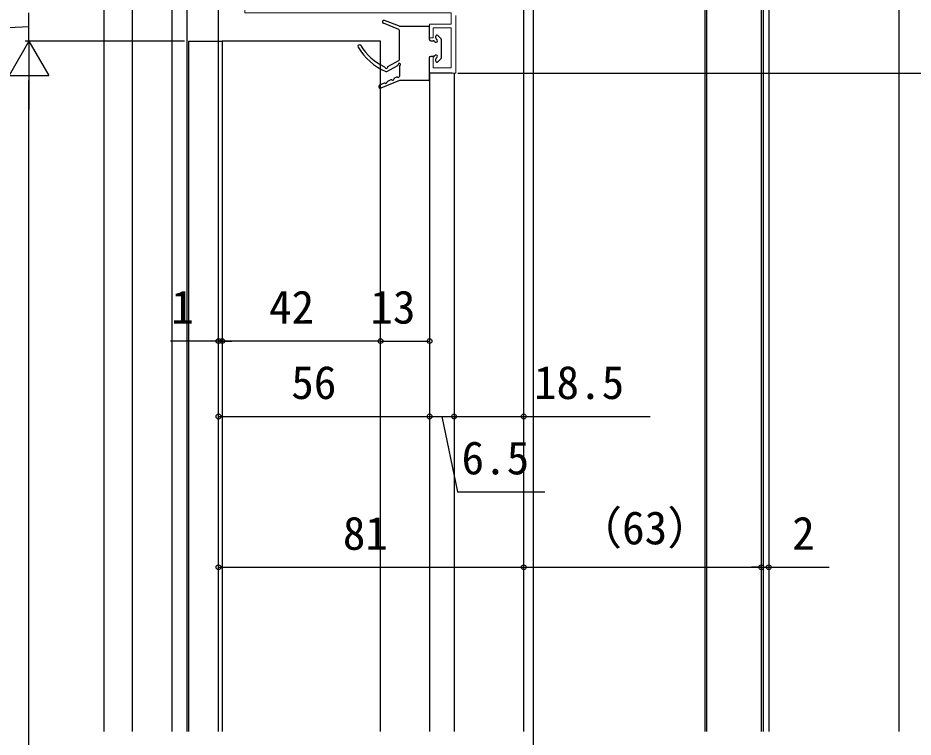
# Model space of a CAD drawing. Units: millimetres, scale not verified. Extents: x -525 to 525, y -783 to 779.
# Drawn here: x -323.7 to -86.2, y 66 to 256.9 of the extents above; entities that cross this region are included whole.
import ezdxf
from ezdxf.enums import TextEntityAlignment as Align

# ---------------------------------------------------------------- set-up
doc = ezdxf.new("R2010")
doc.units = ezdxf.units.MM
doc.header["$LTSCALE"] = 4
doc.layers.add('0-2_YKK_11', color=30, linetype='Continuous', lineweight=18)
for name, color, linetype in [('0-4_YKK_12', 2, 'Continuous'), ('0-5_YKK_13', 4, 'Continuous'), ('0-6_YKK_D', 6, 'Continuous'), ('0-8_YSS_K', 3, 'Continuous')]:
    doc.layers.add(name, color=color, linetype=linetype)
doc.styles.add('ＭＳ ゴシック', font='')
doc.styles.get('ＭＳ ゴシック').set_extended_font_data('MS Gothic')

msp = doc.modelspace()

# ---------------------------------------------------------------- linework, layer by layer
at = {"layer": '0-2_YKK_11', "color": 211}
msp.add_lwpolyline([(-260.572, 259.101), (-262.476, 259.101), (-263.13, 259.755), (-263.5, 259.601), (-263.5, 258.201), (-208.8, 258.201), (-208.8, 255.201), (-214.5, 255.201), (-214.5, 251.601), (-213.5, 251.601), (-213.5, 254.201), (-208.8, 254.201), (-208.8, 243.601), (-213.5, 243.601), (-213.5, 246.601), (-214.5, 246.601), (-214.5, 242.201), (-207.5, 242.201), (-207.5, 257.501)], dxfattribs=at)
at = {"layer": '0-4_YKK_12'}
for p, q in [((-187, 481.325), (-187, -297.66)), ((-300.8, 67.504), (-300.8, 330.716)), ((-293.306, 67.504), (-293.306, 327.1)), ((-126, 296.201), (-126, 67.504)), ((-124.5, 296.201), (-124.5, 67.504)), ((-270.5, 67.504), (-270.5, 275.9)), ((-282.8, 67.504), (-282.8, 272.8)), ((-278.8, 67.504), (-278.8, 272.8)), ((-189.5, 67.504), (-189.5, 271.201)), ((-141.5, 271.201), (-141.5, 67.504)), ((-141, 271.201), (-141, 67.504)), ((-126.5, 271.201), (-126.5, 67.504)), ((-278.5, 250.701), (-269.5, 250.701)), ((-278.5, 250.701), (-278.5, 67.504)), ((-214.5, 242.201), (-214.5, 67.504)), ((-208.5, 242.201), (-214.5, 242.201)), ((-208, 242.201), (-208, 67.504))]:
    msp.add_line(p, q, dxfattribs=at)
at = {"layer": '0-5_YKK_13'}
for p, q in [((-222.687, 253.777), (-226.759, 255.43)), ((-222.5, 254.701), (-226.469, 256.176)), ((-222.5, 254.701), (-214.8, 254.701)), ((-214.5, 251.101), (-214.5, 254.401)), ((-222.5, 245.82), (-222.5, 253.499)), ((-212.8, 251.433), (-212.8, 252.001)), ((-212.288, 252.213), (-211.488, 251.413)), ((-227.5, 67.504), (-227.5, 250.701)), ((-214.2, 250.801), (-213.432, 250.801)), ((-211.4, 251.201), (-211.4, 246.201)), ((-225.545, 243.961), (-222.655, 245.558)), ((-214.5, 240.501), (-214.5, 246.301)), ((-213.432, 246.601), (-214.2, 246.601)), ((-213.431, 246.618), (-213.243, 246.806)), ((-212.8, 245.401), (-212.8, 245.968)), ((-212.288, 245.189), (-211.488, 245.989)), ((-225.867, 242.641), (-222.955, 244.249)), ((-222.5, 243.981), (-222.5, 241.348)), ((-222.5, 240.201), (-227.452, 238.229)), ((-224.768, 240.403), (-225.632, 239.989)), ((-223.268, 241.123), (-223.832, 240.853)), ((-214.8, 240.201), (-222.5, 240.201)), ((-226.568, 239.539), (-227.773, 238.961))]:
    msp.add_line(p, q, dxfattribs=at)
msp.add_lwpolyline([(-227.5, 250.701), (-269.5, 250.701), (-269.5, 67.504)], dxfattribs=at)
for centre, radius, start, end in [((-226.609, 255.801), 0.4, 69.61598, 247.90121), ((-214.8, 254.401), 0.3, 0, 90), ((-222.8, 253.499), 0.3, 0, 67.90121), ((-212.5, 252.001), 0.3, 45, 180), ((-233.1, 249.301), 0.4, 30.783, 210.74232), ((-220.729, 256.67), 14, 210.783, 245.77777), ((-214.2, 251.101), 0.3, 180, 270), ((-213.432, 250.501), 0.3, 25.37693, 90), ((-212.8, 250.801), 0.4, 205.37693, 64.62307), ((-212.5, 251.433), 0.3, 180, 244.62307), ((-211.7, 251.201), 0.3, 0, 45), ((-219.692, 257.275), 16, 210.74232, 246.26275), ((-222.5, 244.501), 0.3, 300, 178.91702), ((-222.8, 245.82), 0.3, 298.91702, 0), ((-214.2, 246.301), 0.3, 90, 180), ((-213.432, 246.901), 0.3, 270, 334.62307), ((-212.8, 246.601), 0.4, 295.37693, 154.62307), ((-212.5, 245.968), 0.3, 115.37693, 180), ((-212.5, 245.401), 0.3, 180, 315), ((-211.7, 246.201), 0.3, 315, 0), ((-226.596, 243.629), 0.3, 6.82432, 65.77777), ((-226, 243.701), 0.3, 186.82432, 359.7798), ((-226.012, 242.903), 0.3, 246.26275, 298.91702), ((-225.4, 243.698), 0.3, 118.91702, 179.7798), ((-223.1, 244.512), 0.3, 298.91702, 358.91702), ((-222.2, 243.981), 0.3, 120, 180), ((-225.502, 239.719), 0.3, 115.64031, 175.64031), ((-224.639, 240.133), 0.3, 55.64031, 115.64031), ((-224.3, 240.628), 0.3, 235.64031, 355.64031), ((-223.702, 240.583), 0.3, 115.64031, 175.64031), ((-223.139, 240.853), 0.3, 55.64031, 115.64031), ((-222.8, 241.348), 0.3, 235.64031, 0), ((-214.8, 240.501), 0.3, 270, 0), ((-227.6, 238.601), 0.4, 115.64031, 291.70971), ((-226.439, 239.269), 0.3, 55.64031, 115.64031), ((-226.1, 239.764), 0.3, 235.64031, 355.64031)]:
    msp.add_arc(centre, radius, start, end, dxfattribs=at)
at = {"layer": '0-6_YKK_D'}
for p, q in [((-320.8, 250.701), (-320.8, 258.201)), ((-320.8, 250.701), (-326.05, 241.607)), ((-279.5, 250.701), (-321.8, 250.701)), ((-279.5, 250.701), (-321.8, 250.701)), ((-320.8, 250.701), (-315.55, 241.607)), ((-320.8, 250.701), (-320.8, 232.514)), ((-326.05, 241.607), (-315.55, 241.607)), ((-320.8, -135.799), (-320.8, 240.201)), ((-207, 242.201), (11.998, 242.201)), ((-270.5, 171.081), (-283.214, 171.081)), ((-269.5, 171.081), (-270.5, 171.081)), ((-227.5, 171.081), (-269.5, 171.081)), ((-269.5, 171.081), (-266.95, 171.081)), ((-227.5, 171.081), (-214.5, 171.081)), ((-270.5, 151.081), (-214.5, 151.081)), ((-214.5, 151.081), (-208, 151.081)), ((-270.5, 111.081), (-189.5, 111.081)), ((-189.5, 111.081), (-126.496, 111.081)), ((-126.496, 111.081), (-129.046, 111.081)), ((-126.496, 111.081), (-124.5, 111.081)), ((-124.5, 111.081), (-108.445, 111.081))]:
    msp.add_line(p, q, dxfattribs=at)
for points in [[(-320.8, 254.451), (-340.8, 253.495), (-340.8, 230.541)], [(-211.25, 151.081), (-207.052, 131.081), (-183.893, 131.081)], [(-208, 151.081), (-189.5, 151.081), (-155.95, 151.081)]]:
    msp.add_lwpolyline(points, dxfattribs=at)
for centre in [(-270.5, 171.081), (-269.5, 171.081), (-269.5, 171.081), (-227.5, 171.081), (-227.5, 171.081), (-214.5, 171.081), (-270.5, 151.081), (-214.5, 151.081), (-214.5, 151.081), (-208, 151.081), (-208, 151.081), (-189.5, 151.081), (-270.5, 111.081), (-189.5, 111.081), (-189.5, 111.081), (-126.496, 111.081), (-126.496, 111.081), (-124.5, 111.081)]:
    msp.add_circle(centre, 0.637, dxfattribs=at)
at = {"layer": '0-8_YSS_K'}
msp.add_line((-90, 298.201), (-90, 67.504), dxfattribs=at)

# ---------------------------------------------------------------- texts
at = {"layer": '0-6_YKK_D', "style": 'ＭＳ ゴシック'}
for s, p in [('1', (-283.055, 173.081)), ('42', (-257.091, 173.081)), ('13', (-230.205, 173.081)), ('56', (-251.193, 153.081)), ('18.5', (-186.791, 153.081)), ('6.5', (-206.006, 133.081)), ('（63）', (-175.419, 114.513)), ('81', (-237.5, 113.081)), ('2', (-118.286, 113.081))]:
    msp.add_text(s, height=8.798, dxfattribs=at).set_placement(p, align=Align.BOTTOM_LEFT)

doc.saveas('drawing.dxf')
